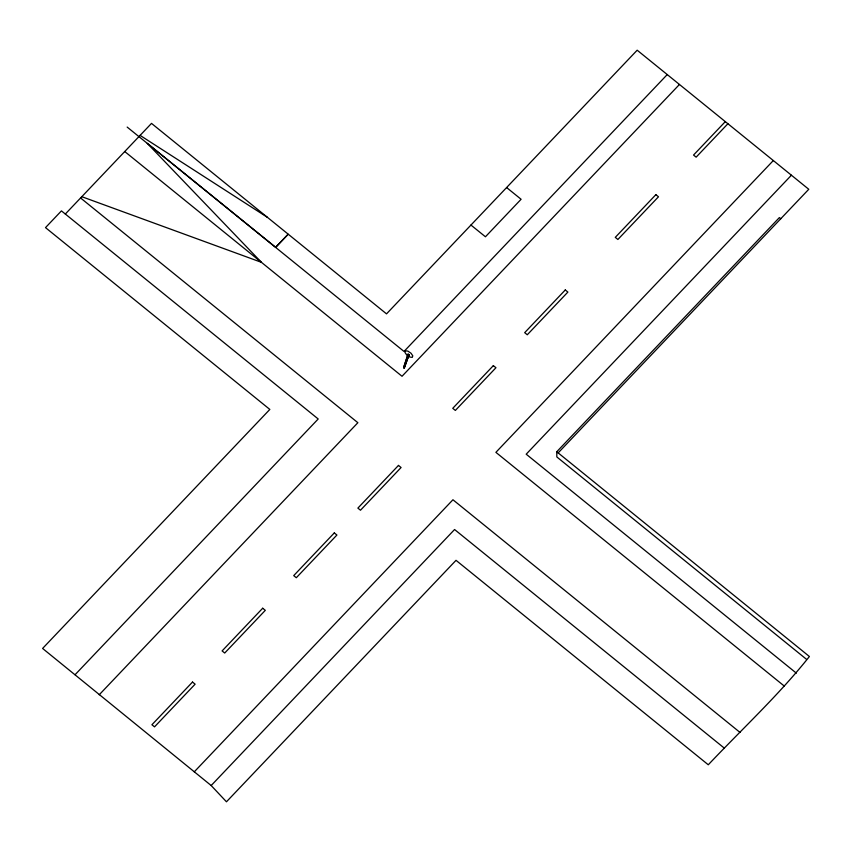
<?xml version="1.0" encoding="UTF-8"?>
<svg xmlns="http://www.w3.org/2000/svg" width="852" height="852" viewBox="0 0 852 852"><rect width="100%" height="100%" fill="white"/><g stroke="black" fill="none" stroke-linecap="round" stroke-linejoin="round"><path stroke-width="1.28" d="M403.635 367.745L408.108 354.017L403.71 367.169L404.072 368.032L409.035 354.645L404.508 367.713M404.072 368.032L408.907 354.56M408.236 354.102L408.47 354.879M75.051 674.741L318.201 418.982L61.429 210.881L45.507 227.622L269.828 409.429L42.6 648.447L211.179 785.533L226.462 801.796L456.022 560.328L708.278 764.776C742.167 728.897 778.792 695.104 809.4 656.509L556.761 451.752L779.378 217.59L780.783 218.73M65.327 214.033L151.507 123.391L386.52 313.866L637.179 50.204L808.772 189.282L558.167 452.891M275.675 247.346L288.146 234.236L275.654 247.325L147.247 143.338L261.436 262.331L81.813 196.695M667.244 74.571L404.018 351.45L127.172 127.086M99.215 694.785L357.872 422.709L80.589 197.983M679.449 84.465L402.027 376.275L124.743 151.539M725.308 121.634L693.539 155.053L696.137 157.162L727.906 123.742M773.318 160.549L495.896 452.348L784.159 685.977M194.277 771.837L452.945 499.762L740.005 732.422M211.179 785.533L454.574 529.518L724.189 748.035M791.412 175.214L526.195 454.191L796.354 673.155M140.09 135.383L267.453 217.366M506.61 187.546L521.094 199.272L485.438 236.781L470.954 225.056M806.397 659.224L556.835 456.949L556.761 451.752M405.435 350.79L404.913 352.366L406.692 354.943L409.727 357.02L412.251 357.382L412.783 355.806L411.005 353.229L407.959 351.152L405.435 350.79M192.509 682.058L151.922 724.754L154.521 726.862L195.119 684.167L192.509 682.058M262.693 608.232L222.106 650.928L224.704 653.037L265.302 610.341L262.693 608.232M334.303 532.915L293.716 575.611L296.315 577.72L336.913 535.024L334.303 532.915M398.48 465.416L357.883 508.111L360.492 510.22L401.079 467.524L398.48 465.416M493.351 365.625L452.753 408.321L455.362 410.43L495.949 367.734L493.351 365.625M565.27 289.968L524.683 332.663L527.282 334.772L567.879 292.076L565.27 289.968M655.87 194.671L615.282 237.367L617.881 239.476L658.479 196.78L655.87 194.671"/></g></svg>
